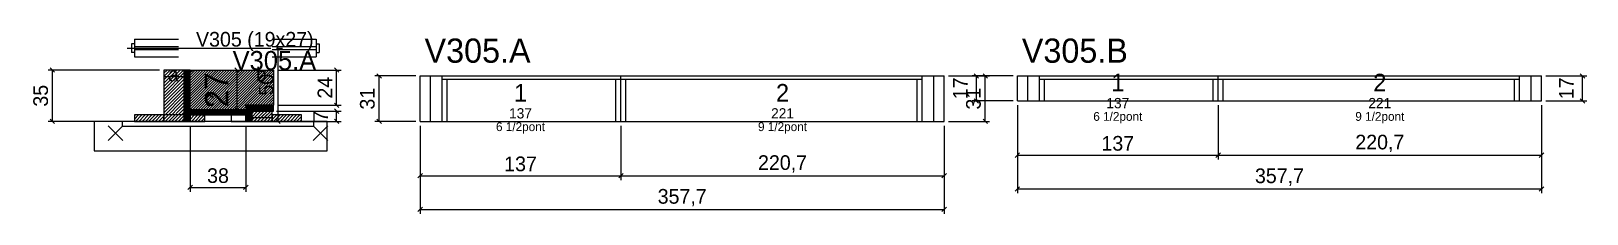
# Model space of a CAD drawing. Extents: x -69 to 993, y -94 to 31.
import ezdxf
from ezdxf.enums import TextEntityAlignment as Align

# ---------------------------------------------------------------- set-up
doc = ezdxf.new("R2010")
doc.units = 0
for name, color, linetype in [('5', 5, 'Continuous'), ('barrote', 126, 'Continuous'), ('CONCRETO', 251, 'Continuous'), ('COTA', 241, 'Continuous'), ('Cota Seção (2x)', 241, 'Continuous'), ('detalhes', 7, 'Continuous'), ('Hachura', 251, 'Continuous'), ('Madeira', 126, 'Continuous'), ('NOMENCLATURA', 7, 'Continuous'), ('Painéis', 200, 'Continuous'), ('presilha', 224, 'Continuous'), ('SARR_2.2x7', 40, 'Continuous'), ('SARR_3.5x7', 81, 'Continuous'), ('SCO-___-LAJ', 224, 'Continuous'), ('TENSOR', 224, 'Continuous'), ('texto', 7, 'Continuous'), ('Texto Seção', 7, 'Continuous')]:
    doc.layers.add(name, color=color, linetype=linetype)
doc.dimstyles.new('PAINEL', dxfattribs={"dimtxt": 10, "dimasz": 3, "dimexe": 3, "dimexo": 3, "dimgap": 3, "dimtad": 1, "dimblk": 'OBLIQUE', "dimblk1": 'OBLIQUE', "dimcen": 2.5, "dimclrd": 4, "dimclre": 4, "dimclrt": 240, "dimazin": 3, "dimtfac": 1, "dimtmove": 0, "dimatfit": 3})
doc.dimstyles.new('SECAO2X', dxfattribs={"dimtxt": 16, "dimasz": 3, "dimexe": 3, "dimexo": 3, "dimgap": 3, "dimtad": 1, "dimblk": 'OBLIQUE', "dimblk1": 'OBLIQUE', "dimcen": 2.5, "dimclrd": 4, "dimclre": 4, "dimclrt": 240, "dimazin": 3, "dimtfac": 1, "dimtmove": 0, "dimatfit": 3})

# ---------------------------------------------------------------- blocks, each defined once
blk = doc.blocks.new('_OBLIQUE')
at = {"color": 0, "linetype": 'BYBLOCK'}
blk.add_line((-0.5, -0.5), (0.5, 0.5), dxfattribs=at)

msp = doc.modelspace()

# ---------------------------------------------------------------- hatches: boundary and pattern name
at = {"layer": 'COTA'}
h = msp.add_hatch(dxfattribs=at)
h.set_pattern_fill('ANSI31', scale=0.4)
h.paths.add_polyline_path([(40, -23), (40, 4), (97, 4), (97, -20), (78, -20), (78, -23)])
at = {"layer": 'Hachura'}
h = msp.add_hatch(dxfattribs=at)
h.set_pattern_fill('ANSI31', scale=0.5)
h.paths.add_polyline_path([(22, -31), (36, -31), (36, 4), (22, 4)])
h = msp.add_hatch(dxfattribs=at)
h.set_pattern_fill('ANSI31', scale=0.5)
h.paths.add_polyline_path([(22, -0.4), (36, -0.4), (36, 4), (22, 4)])
h = msp.add_hatch(dxfattribs=at)
h.set_pattern_fill('SOLID')
h.paths.add_polyline_path([(36, -31), (40, -31), (40, 4), (36, 4)])
h = msp.add_hatch(dxfattribs=at)
h.set_pattern_fill('SOLID')
h.paths.add_polyline_path([(78, -24), (97, -24), (97, -20), (78, -20)])
h = msp.add_hatch(dxfattribs=at)
h.set_pattern_fill('ANSI31', scale=0.5)
h.paths.add_polyline_path([(2, -31), (22, -31), (22, -26.6), (2, -26.6)])
h = msp.add_hatch(dxfattribs=at)
h.set_pattern_fill('SOLID')
h.paths.add_polyline_path([(40, -26.6), (78, -26.6), (78, -23), (40, -23)])
h = msp.add_hatch(dxfattribs=at)
h.set_pattern_fill('ANSI31', scale=0.5)
h.paths.add_polyline_path([(40, -31), (50, -31), (50, -26.6), (40, -26.6)])
h = msp.add_hatch(dxfattribs=at)
h.set_pattern_fill('SOLID')
h.paths.add_polyline_path([(78, -31), (82, -31), (82, -24), (78, -24)])
h = msp.add_hatch(dxfattribs=at)
h.set_pattern_fill('ANSI31', scale=0.5)
h.paths.add_polyline_path([(82, -31), (96, -31), (96, -24), (82, -24)])
h = msp.add_hatch(dxfattribs=at)
h.set_pattern_fill('ANSI31', scale=0.5)
h.paths.add_polyline_path([(82, -28.4), (96, -28.4), (96, -24), (82, -24)])
h = msp.add_hatch(dxfattribs=at)
h.set_pattern_fill('ANSI31', scale=0.5)
h.paths.add_polyline_path([(96, -31), (116, -31), (116, -26.6), (96, -26.6)])

# ---------------------------------------------------------------- linework, layer by layer
for p, q in [((0, 22), (0, 16)), ((2, 22), (0, 22)), ((2, 25), (32, 25)), ((2, 25), (2, 13)), ((96, 25), (126, 25)), ((126, 25), (126, 13)), ((126, 22), (128, 22)), ((128, 22), (128, 16)), ((2, 16), (0, 16)), ((2, 20), (32, 20)), ((2, 18), (32, 18)), ((2, 13), (32, 13)), ((96, 20), (126, 20)), ((96, 18), (126, 18)), ((96, 13), (126, 13)), ((126, 16), (128, 16))]:
    msp.add_line(p, q)
at = {"layer": 'barrote'}
msp.add_lwpolyline([(-25.5, -51), (133.5, -51), (133.5, -31), (-25.5, -31)], close=True, dxfattribs=at)
at = {"layer": 'CONCRETO'}
msp.add_lwpolyline([(40, -23), (40, 4), (97, 4), (97, -20), (78, -20), (78, -23)], close=True, dxfattribs=at)
at = {"layer": 'Madeira'}
for points in [[(22, -31), (36, -31), (36, 4), (22, 4)], [(22, -0.4), (36, -0.4), (36, 4), (22, 4)], [(2, -31), (22, -31), (22, -26.6), (2, -26.6)], [(22, -31), (36, -31), (36, -26.6), (22, -26.6)], [(40, -31), (50, -31), (50, -26.6), (40, -26.6)], [(68, -31), (78, -31), (78, -26.6), (68, -26.6)], [(82, -31), (96, -31), (96, -24), (82, -24)], [(82, -28.4), (96, -28.4), (96, -24), (82, -24)], [(96, -31), (116, -31), (116, -26.6), (96, -26.6)]]:
    msp.add_lwpolyline(points, close=True, dxfattribs=at)
at = {"layer": 'Painéis'}
for p, q in [((197, 0), (334, 0)), ((197, -31), (197, 0)), ((334, -31), (334, 0)), ((334, -31), (334, 0)), ((334, 0), (554.7, 0)), ((334, -31), (334, 0)), ((554.7, -31), (554.7, 0)), ((604.7, 0), (741.7, 0)), ((604.7, -17), (604.7, 0)), ((741.7, -17), (741.7, 0)), ((741.7, -17), (741.7, 0)), ((741.7, 0), (962.4, 0)), ((741.7, -17), (741.7, 0)), ((962.4, -17), (962.4, 0)), ((604.7, -17), (741.7, -17)), ((741.7, -17), (962.4, -17)), ((197, -31), (334, -31)), ((334, -31), (554.7, -31))]:
    msp.add_line(p, q, dxfattribs=at)
for points in [[(36, -31), (40, -31), (40, 4), (36, 4)], [(78, -24), (97, -24), (97, -20), (78, -20)], [(40, -26.6), (78, -26.6), (78, -23), (40, -23)], [(78, -31), (82, -31), (82, -24), (78, -24)]]:
    msp.add_lwpolyline(points, close=True, dxfattribs=at)
at = {"layer": 'presilha'}
for p, q in [((-16, -44), (-6, -34)), ((-16, -34), (-6, -44)), ((124, -44), (134, -34)), ((124, -34), (134, -44))]:
    msp.add_line(p, q, dxfattribs=at)
at = {"layer": 'SARR_2.2x7'}
for p, q in [((204, -31), (204, 0)), ((547.7, -31), (547.7, 0)), ((611.7, -17), (611.7, 0)), ((955.4, -17), (955.4, 0)), ((212, -2.2), (334, -2.2)), ((334, -2.2), (539.7, -2.2)), ((619.7, -2.2), (741.7, -2.2)), ((741.7, -2.2), (947.4, -2.2))]:
    msp.add_line(p, q, dxfattribs=at)
at = {"layer": 'SARR_3.5x7'}
for p, q in [((212, -31), (212, 0)), ((334, -31), (334, 0)), ((334, -31), (334, 0)), ((539.7, -31), (539.7, 0)), ((619.7, -17), (619.7, 0)), ((741.7, -17), (741.7, 0)), ((741.7, -17), (741.7, 0)), ((947.4, -17), (947.4, 0)), ((215.5, -31), (215.5, -2.2)), ((330.5, -31), (330.5, -2.2)), ((337.5, -31), (337.5, -2.2)), ((536.2, -31), (536.2, -2.2)), ((623.2, -17), (623.2, -2.2)), ((738.2, -17), (738.2, -2.2)), ((745.2, -17), (745.2, -2.2)), ((943.9, -17), (943.9, -2.2)), ((619.7, -17), (623.2, -17)), ((738.2, -17), (741.7, -17)), ((741.7, -17), (745.2, -17)), ((943.9, -17), (947.4, -17)), ((212, -31), (215.5, -31)), ((330.5, -31), (334, -31)), ((334, -31), (337.5, -31)), ((536.2, -31), (539.7, -31))]:
    msp.add_line(p, q, dxfattribs=at)
at = {"layer": 'SCO-___-LAJ'}
msp.add_lwpolyline([(-6.5, -34.2), (124.5, -34.2), (124.5, -31), (-6.5, -31)], close=True, dxfattribs=at)
at = {"layer": 'TENSOR'}
msp.add_line((-3, 19), (95, 19), dxfattribs=at)

# ---------------------------------------------------------------- texts
at = {"layer": '5'}
for s, height, p in [('1', 12, (673.2, -4.5)), ('2', 12, (852.05, -4.5)), ('1', 12, (265.5, -11.5)), ('2', 12, (444.35, -11.5)), ('137', 7, (673.2, -18.5)), ('221', 7, (852.05, -18.5)), ('137', 7, (265.5, -25.5)), ('221', 7, (444.35, -25.5))]:
    msp.add_text(s, height=height, dxfattribs=at).set_placement(p, align=Align.MIDDLE_CENTER)
at = {"layer": 'detalhes'}
for s, p in [('a', (25, -3.7)), ('b', (85, -3.7)), ('c', (50, -20.5))]:
    msp.add_text(s, height=9.6, dxfattribs=at).set_placement(p)
at = {"layer": 'NOMENCLATURA'}
for s, p in [('V305.A', (200, 9)), ('V305.B', (607.7, 9))]:
    msp.add_text(s, height=16.5, dxfattribs=at).set_placement(p)
at = {"layer": 'texto', "char_height": 6, "attachment_point": 5}
for s, insert in [('6 1/2pont', (265.5, -35.5)), ('9 1/2pont', (444.35, -35.5)), ('6 1/2pont', (673.2, -28.5)), ('9 1/2pont', (852.05, -28.5))]:
    msp.add_mtext(s, dxfattribs=dict(at, insert=insert))
at = {"layer": 'Texto Seção'}
for s, height, p in [('V305 (19x27)', 10, (44, 20)), ('V305.A', 13, (69, 4))]:
    msp.add_text(s, height=height, dxfattribs=at).set_placement(p)

# ---------------------------------------------------------------- dimensions: what is measured, and where the dimension line sits
at = {"layer": 'COTA'}
for base, p1, p2 in [((100, -31), (96, -31), (96, 19)), ((-54, -31), (2, -31), (22, 4)), ((140, -20), (97, -20), (97, 4)), ((169, -31), (197, -31), (197, 0)), ((582.7, -31), (554.7, -31), (554.7, 0)), ((576.7, -17), (604.7, -17), (604.7, 0)), ((990.4, -17), (962.4, -17), (962.4, 0)), ((140, -31), (96, -31), (96, -24))]:
    msp.add_linear_dim(base=base, p1=p1, p2=p2, angle=90, dimstyle='PAINEL', dxfattribs=at).render()
for base, p1, p2 in [((604.7, -54), (604.7, -17), (741.7, -17)), ((604.7, -77), (604.7, -17), (962.4, -17)), ((741.7, -54), (741.7, -17), (962.4, -17)), ((40, -76), (40, -31), (78, -31)), ((197, -68), (197, -31), (334, -31)), ((197, -91), (197, -31), (554.7, -31)), ((334, -68), (334, -31), (554.7, -31))]:
    msp.add_linear_dim(base=base, p1=p1, p2=p2, dimstyle='PAINEL', dxfattribs=at).render()
at = {"layer": 'Cota Seção (2x)'}
msp.add_linear_dim(base=(72, -23), p1=(40, -23), p2=(40, 4), angle=90, dimstyle='SECAO2X', dxfattribs=at).render()

doc.saveas('drawing.dxf')
